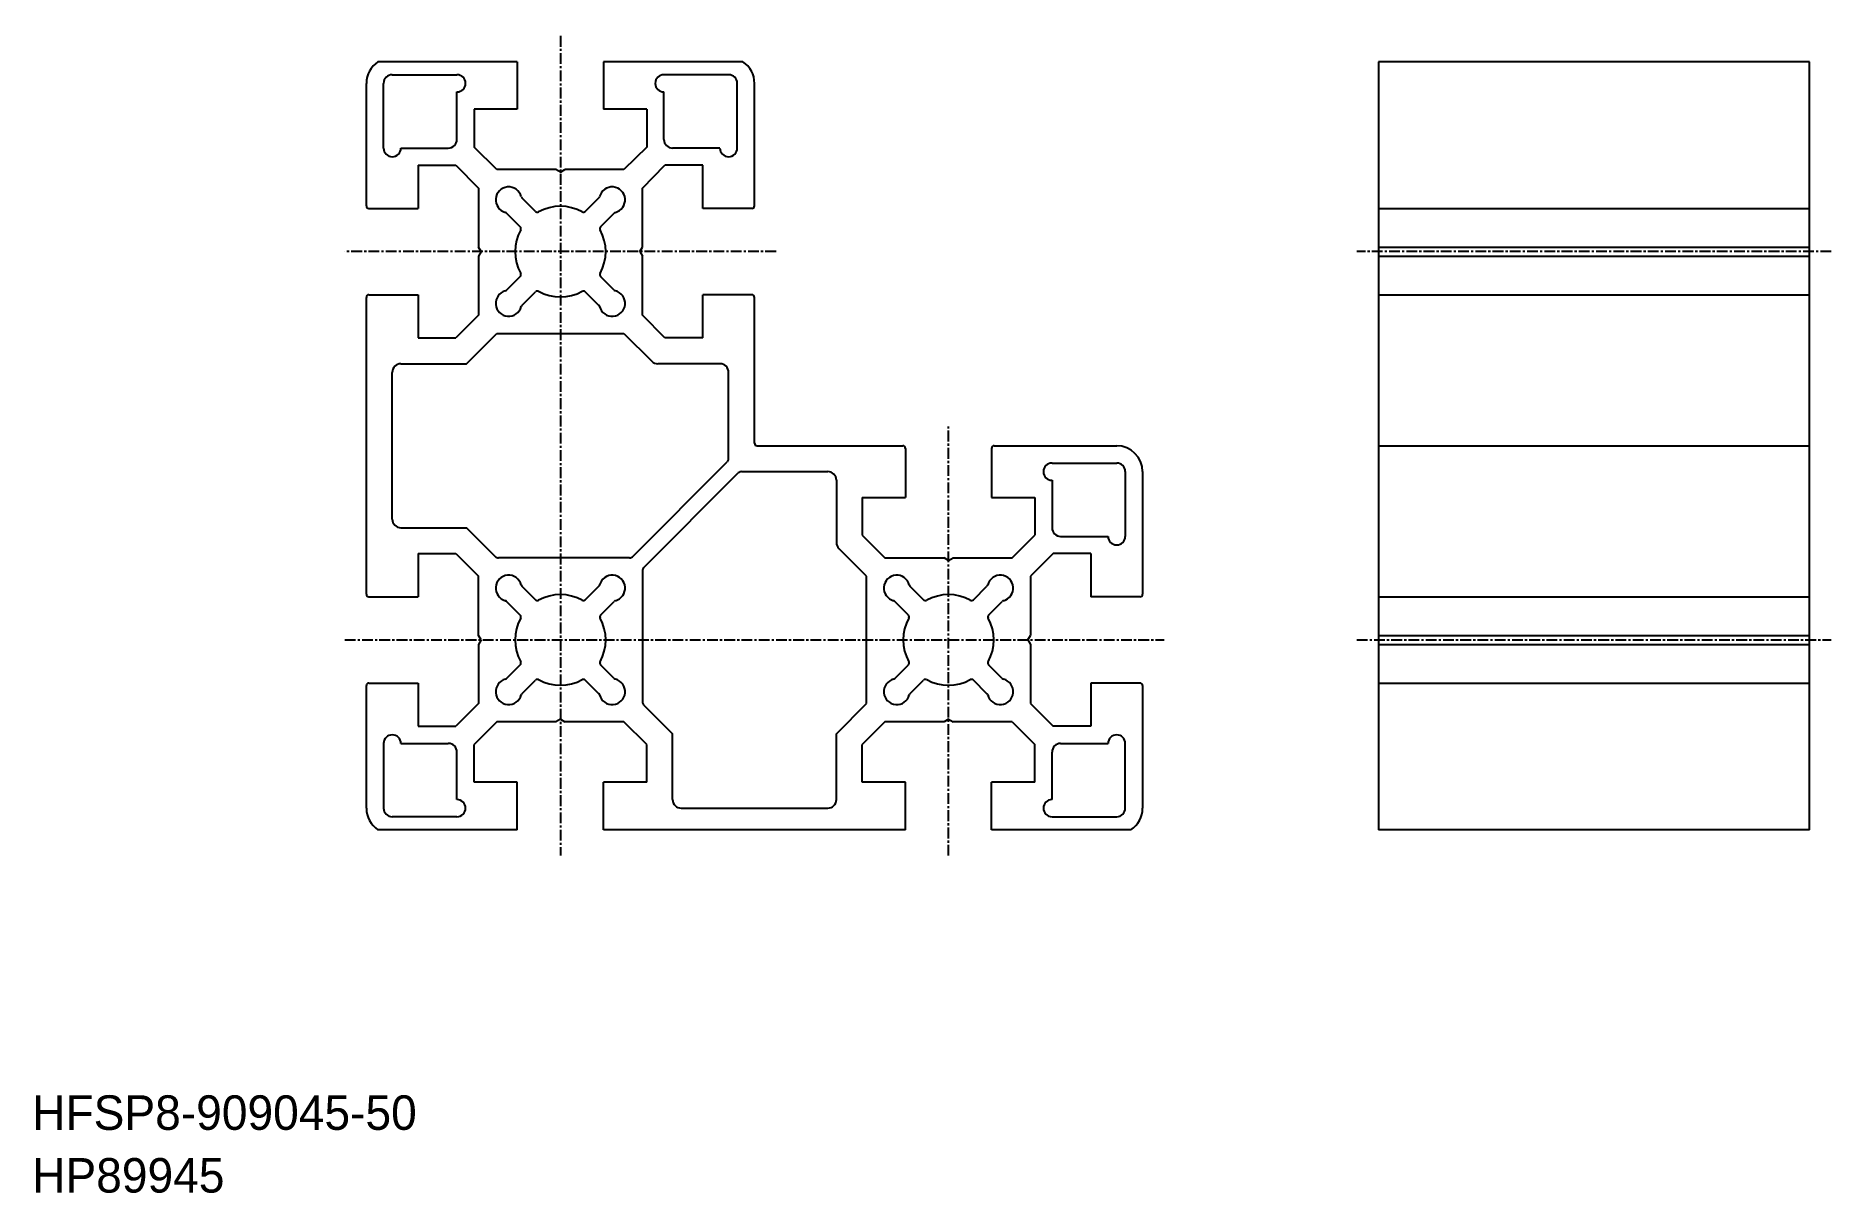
# Model space of a CAD drawing. Extents: x 0 to 209, y 0 to 134.
import ezdxf

# ---------------------------------------------------------------- set-up
doc = ezdxf.new("R2010")
doc.units = 0
doc.linetypes.add('CENTER', pattern=[2, 1.25, -0.25, 0.25, -0.25])
doc.layers.get('0').update_dxf_attribs({"linetype": 'CONTINUOUS'})
doc.layers.add('CENTER', color=1, linetype='CENTER')

msp = doc.modelspace()

# ---------------------------------------------------------------- linework, layer by layer
at = {"color": 7, "linetype": 'CONTINUOUS'}
for p, q in [((56.26, 131.05), (40.1, 131.05)), ((41.76, 129.55), (49.26, 129.55)), ((56.26, 131.05), (56.26, 125.55)), ((66.26, 131.05), (66.26, 125.55)), ((82.41, 131.05), (66.26, 131.05)), ((80.76, 129.55), (73.26, 129.55)), ((206.1, 131.05), (156.1, 131.05)), ((156.1, 131.05), (156.1, 42.05)), ((206.1, 42.05), (206.1, 131.05)), ((38.76, 114.35), (38.76, 128.55)), ((40.76, 121.05), (40.76, 128.55)), ((49.26, 122.05), (49.26, 127.55)), ((73.26, 122.05), (73.26, 127.55)), ((81.76, 121.05), (81.76, 128.55)), ((83.76, 114.35), (83.76, 128.55)), ((51.26, 125.55), (51.26, 121.17)), ((56.26, 125.55), (51.26, 125.55)), ((71.26, 125.55), (66.26, 125.55)), ((71.26, 125.55), (71.26, 121.17)), ((42.76, 121.05), (48.26, 121.05)), ((53.88, 118.55), (51.26, 121.17)), ((71.26, 121.17), (68.63, 118.55)), ((79.76, 121.05), (74.26, 121.05)), ((44.76, 119.05), (49.13, 119.05)), ((44.76, 119.05), (44.76, 114.05)), ((49.13, 119.05), (51.76, 116.42)), ((70.76, 116.42), (73.38, 119.05)), ((77.76, 119.05), (73.38, 119.05)), ((77.76, 114.05), (77.76, 119.05)), ((60.74, 118.55), (53.88, 118.55)), ((61.26, 118.25), (60.74, 118.55)), ((61.26, 118.25), (61.78, 118.55)), ((68.63, 118.55), (61.78, 118.55)), ((51.76, 116.42), (51.76, 109.57)), ((58.37, 113.7), (56.79, 115.28)), ((64.14, 113.7), (65.72, 115.28)), ((70.76, 109.57), (70.76, 116.42)), ((39.06, 114.05), (44.76, 114.05)), ((56.6, 111.93), (55.02, 113.51)), ((65.91, 111.93), (67.49, 113.51)), ((83.46, 114.05), (77.76, 114.05)), ((156.1, 114.05), (206.1, 114.05)), ((52.06, 109.05), (51.76, 109.57)), ((52.06, 109.05), (51.76, 108.53)), ((51.76, 108.53), (51.76, 101.67)), ((70.46, 109.05), (70.76, 109.57)), ((70.46, 109.05), (70.76, 108.53)), ((70.76, 101.67), (70.76, 108.53)), ((156.1, 109.57), (206.1, 109.57)), ((156.1, 108.53), (206.1, 108.53)), ((55.02, 104.58), (56.6, 106.16)), ((67.49, 104.58), (65.91, 106.16)), ((56.79, 102.81), (58.37, 104.39)), ((65.72, 102.81), (64.14, 104.39)), ((38.76, 69.35), (38.76, 103.75)), ((39.06, 104.05), (44.76, 104.05)), ((44.76, 104.05), (44.76, 99.05)), ((83.46, 104.05), (77.76, 104.05)), ((77.76, 99.05), (77.76, 104.05)), ((83.76, 86.85), (83.76, 103.75)), ((156.1, 104.05), (206.1, 104.05)), ((51.76, 101.67), (49.13, 99.05)), ((73.38, 99.05), (70.76, 101.67)), ((44.76, 99.05), (49.13, 99.05)), ((50.38, 96.05), (53.88, 99.55)), ((53.88, 99.55), (68.63, 99.55)), ((68.63, 99.55), (71.84, 96.34)), ((77.76, 99.05), (73.38, 99.05)), ((42.76, 96.05), (50.38, 96.05)), ((79.76, 96.05), (72.55, 96.05)), ((41.76, 78.05), (41.76, 95.05)), ((80.76, 85.03), (80.76, 95.05)), ((84.06, 86.55), (100.96, 86.55)), ((101.26, 86.25), (101.26, 80.55)), ((111.26, 86.25), (111.26, 80.55)), ((111.56, 86.55), (125.76, 86.55)), ((156.1, 86.55), (206.1, 86.55)), ((69.63, 73.69), (80.61, 84.67)), ((70.9, 72.42), (81.88, 83.4)), ((82.24, 83.55), (92.26, 83.55)), ((118.26, 84.55), (125.76, 84.55)), ((126.76, 83.55), (126.76, 76.05)), ((128.76, 83.55), (128.76, 69.35)), ((93.26, 82.55), (93.26, 75.34)), ((118.26, 82.55), (118.26, 77.05)), ((96.26, 80.55), (101.26, 80.55)), ((96.26, 80.55), (96.26, 76.17)), ((111.26, 80.55), (116.26, 80.55)), ((116.26, 80.55), (116.26, 76.17)), ((42.76, 77.05), (50.38, 77.05)), ((53.73, 73.69), (50.38, 77.05)), ((96.26, 76.17), (98.88, 73.55)), ((113.63, 73.55), (116.26, 76.17)), ((119.26, 76.05), (124.76, 76.05)), ((44.76, 74.05), (49.13, 74.05)), ((44.76, 74.05), (44.76, 69.05)), ((49.13, 74.05), (51.76, 71.42)), ((69.28, 73.55), (54.08, 73.55)), ((96.76, 71.42), (93.55, 74.63)), ((98.88, 73.55), (105.74, 73.55)), ((106.26, 73.25), (105.74, 73.55)), ((106.26, 73.25), (106.78, 73.55)), ((106.78, 73.55), (113.63, 73.55)), ((118.38, 74.05), (115.76, 71.42)), ((122.76, 74.05), (118.38, 74.05)), ((122.76, 74.05), (122.76, 69.05)), ((51.76, 64.57), (51.76, 71.42)), ((70.76, 72.07), (70.76, 71.42)), ((70.76, 71.42), (70.76, 56.87)), ((96.76, 56.67), (96.76, 71.42)), ((115.76, 71.42), (115.76, 64.57)), ((39.06, 69.05), (44.76, 69.05)), ((58.37, 68.7), (56.79, 70.28)), ((64.14, 68.7), (65.72, 70.28)), ((103.37, 68.7), (101.79, 70.28)), ((109.14, 68.7), (110.72, 70.28)), ((128.46, 69.05), (122.76, 69.05)), ((156.1, 69.05), (206.1, 69.05)), ((56.6, 66.93), (55.02, 68.51)), ((65.91, 66.93), (67.49, 68.51)), ((101.6, 66.93), (100.02, 68.51)), ((110.91, 66.93), (112.49, 68.51)), ((52.06, 64.05), (51.76, 64.57)), ((115.46, 64.05), (115.76, 64.57)), ((156.1, 64.57), (206.1, 64.57)), ((52.06, 64.05), (51.76, 63.53)), ((51.76, 63.53), (51.76, 56.67)), ((115.46, 64.05), (115.76, 63.53)), ((115.76, 63.53), (115.76, 56.67)), ((156.1, 63.53), (206.1, 63.53)), ((55.02, 59.58), (56.6, 61.16)), ((67.49, 59.58), (65.91, 61.16)), ((100.02, 59.58), (101.6, 61.16)), ((112.49, 59.58), (110.91, 61.16)), ((38.76, 44.55), (38.76, 58.75)), ((39.06, 59.05), (44.76, 59.05)), ((44.76, 59.05), (44.76, 54.05)), ((56.79, 57.81), (58.37, 59.39)), ((65.72, 57.81), (64.14, 59.39)), ((101.79, 57.81), (103.37, 59.39)), ((110.72, 57.81), (109.14, 59.39)), ((128.46, 59.05), (122.76, 59.05)), ((122.76, 59.05), (122.76, 54.05)), ((128.76, 58.75), (128.76, 44.55)), ((156.1, 59.05), (206.1, 59.05)), ((51.76, 56.67), (49.13, 54.05)), ((70.9, 56.52), (74.26, 53.17)), ((93.26, 53.17), (96.76, 56.67)), ((115.76, 56.67), (118.38, 54.05)), ((53.88, 54.55), (51.26, 51.92)), ((60.74, 54.55), (53.88, 54.55)), ((61.26, 54.85), (60.74, 54.55)), ((61.26, 54.85), (61.78, 54.55)), ((68.63, 54.55), (61.78, 54.55)), ((71.26, 51.92), (68.63, 54.55)), ((98.88, 54.55), (96.26, 51.92)), ((105.74, 54.55), (98.88, 54.55)), ((106.26, 54.85), (105.74, 54.55)), ((106.26, 54.85), (106.78, 54.55)), ((113.63, 54.55), (106.78, 54.55)), ((113.63, 54.55), (116.26, 51.92)), ((40.76, 52.05), (40.76, 44.55)), ((42.76, 52.05), (48.26, 52.05)), ((44.76, 54.05), (49.13, 54.05)), ((74.26, 45.55), (74.26, 53.17)), ((93.26, 45.55), (93.26, 53.17)), ((122.76, 54.05), (118.38, 54.05)), ((119.26, 52.05), (124.76, 52.05)), ((126.76, 44.55), (126.76, 52.05)), ((49.26, 45.55), (49.26, 51.05)), ((51.26, 47.55), (51.26, 51.92)), ((71.26, 47.55), (71.26, 51.92)), ((96.26, 47.55), (96.26, 51.92)), ((116.26, 47.55), (116.26, 51.92)), ((118.26, 45.55), (118.26, 51.05)), ((56.26, 47.55), (51.26, 47.55)), ((56.26, 42.05), (56.26, 47.55)), ((66.26, 42.05), (66.26, 47.55)), ((71.26, 47.55), (66.26, 47.55)), ((101.26, 47.55), (96.26, 47.55)), ((101.26, 42.05), (101.26, 47.55)), ((111.26, 42.05), (111.26, 47.55)), ((116.26, 47.55), (111.26, 47.55)), ((75.26, 44.55), (92.26, 44.55)), ((56.26, 42.05), (40.1, 42.05)), ((49.26, 43.55), (41.76, 43.55)), ((101.26, 42.05), (66.26, 42.05)), ((127.41, 42.05), (111.26, 42.05)), ((118.26, 43.55), (125.76, 43.55)), ((206.1, 42.05), (156.1, 42.05))]:
    msp.add_line(p, q, dxfattribs=at)
for centre, radius, start, end in [((41.76, 128.55), 3, 123.5573, 180), ((41.76, 128.55), 1, 90, 180), ((49.26, 128.55), 1, 270, 90), ((73.26, 128.55), 1, 90, 270), ((80.76, 128.55), 1, 360, 89.9999), ((80.76, 128.55), 3, 0, 56.4427), ((41.76, 121.05), 1, 180, 0), ((48.26, 122.05), 1, 270, 0.0001), ((74.26, 122.05), 1, 179.9999, 270), ((80.76, 121.05), 1, 180, 360), ((55.26, 115.05), 1.5, 14.4416, 255.5584), ((57, 115.49), 0.3, 194.4416, 225), ((65.51, 115.49), 0.3, 315, 345.5584), ((67.26, 115.05), 1.5, 284.4416, 165.5584), ((39.06, 114.35), 0.3, 180, 270), ((54.81, 113.3), 0.3, 45, 75.5584), ((58.58, 113.91), 0.3, 225, 298.7828), ((61.26, 109.05), 5.25, 61.2172, 118.7828), ((63.93, 113.91), 0.3, 241.2172, 315), ((67.7, 113.3), 0.3, 104.4416, 135), ((83.46, 114.35), 0.3, 270, 0), ((61.26, 109.05), 5.25, 151.2172, 208.7828), ((56.39, 111.72), 0.3, 331.2172, 45), ((66.12, 111.72), 0.3, 135, 208.7828), ((61.26, 109.05), 5.25, 331.2172, 28.7828), ((56.39, 106.37), 0.3, 315.0001, 28.7828), ((66.12, 106.37), 0.3, 151.2172, 224.9999), ((55.26, 103.05), 1.5, 104.4416, 345.5584), ((54.81, 104.79), 0.3, 284.4416, 315), ((58.58, 104.18), 0.3, 61.2172, 135), ((61.26, 109.05), 5.25, 241.2172, 298.7828), ((63.93, 104.18), 0.3, 45, 118.7828), ((67.26, 103.05), 1.5, 194.4416, 75.5584), ((67.7, 104.79), 0.3, 225, 255.5584), ((39.06, 103.75), 0.3, 90, 180), ((57, 102.6), 0.3, 135, 165.5584), ((65.51, 102.6), 0.3, 14.4416, 45), ((83.46, 103.75), 0.3, 0, 90), ((42.76, 95.05), 1, 90, 180), ((72.55, 97.05), 1, 225, 270), ((79.76, 95.05), 1, 360, 90), ((84.06, 86.85), 0.3, 180, 270), ((100.96, 86.25), 0.3, 0, 90), ((111.56, 86.25), 0.3, 90, 180), ((125.76, 83.55), 3, 0, 90), ((80.26, 85.03), 0.5, 315, 360), ((82.24, 83.05), 0.5, 90, 135), ((92.26, 82.55), 1, 0, 90), ((118.26, 83.55), 1, 90, 270), ((125.76, 83.55), 1, 0.0001, 90), ((42.76, 78.05), 1, 180, 270), ((119.26, 77.05), 1, 180, 270.0001), ((94.26, 75.34), 1, 180, 225), ((125.76, 76.05), 1, 180, 0), ((54.08, 74.05), 0.5, 225, 270), ((69.28, 74.05), 0.5, 270, 315), ((55.26, 70.05), 1.5, 14.4416, 255.5584), ((67.26, 70.05), 1.5, 284.4416, 165.5584), ((71.26, 72.07), 0.5, 135, 180), ((100.26, 70.05), 1.5, 14.4416, 255.5584), ((112.26, 70.05), 1.5, 284.4416, 165.5584), ((39.06, 69.35), 0.3, 180, 270), ((57, 70.49), 0.3, 194.4416, 225), ((58.58, 68.91), 0.3, 225, 298.7828), ((61.26, 64.05), 5.25, 61.2172, 118.7828), ((63.93, 68.91), 0.3, 241.2172, 315), ((65.51, 70.49), 0.3, 315, 345.5584), ((102, 70.49), 0.3, 194.4416, 225), ((103.58, 68.91), 0.3, 225, 298.7828), ((106.26, 64.05), 5.25, 61.2172, 118.7828), ((108.93, 68.91), 0.3, 241.2172, 315), ((110.51, 70.49), 0.3, 315, 345.5584), ((128.46, 69.35), 0.3, 270, 0), ((54.81, 68.3), 0.3, 45, 75.5584), ((56.39, 66.72), 0.3, 331.2172, 45), ((66.12, 66.72), 0.3, 135, 208.7828), ((67.7, 68.3), 0.3, 104.4416, 135), ((99.81, 68.3), 0.3, 45, 75.5584), ((101.39, 66.72), 0.3, 331.2172, 45), ((111.12, 66.72), 0.3, 135, 208.7828), ((112.7, 68.3), 0.3, 104.4416, 135), ((61.26, 64.05), 5.25, 151.2172, 208.7828), ((61.26, 64.05), 5.25, 331.2172, 28.7828), ((106.26, 64.05), 5.25, 151.2172, 208.7828), ((106.26, 64.05), 5.25, 331.2172, 28.7828), ((56.39, 61.37), 0.3, 315.0001, 28.7828), ((66.12, 61.37), 0.3, 151.2172, 224.9999), ((101.39, 61.37), 0.3, 315.0001, 28.7828), ((111.12, 61.37), 0.3, 151.2172, 224.9999), ((39.06, 58.75), 0.3, 90, 180), ((55.26, 58.05), 1.5, 104.4416, 345.5584), ((54.81, 59.79), 0.3, 284.4416, 315), ((58.58, 59.18), 0.3, 61.2172, 135), ((61.26, 64.05), 5.25, 241.2172, 298.7828), ((63.93, 59.18), 0.3, 45, 118.7828), ((67.26, 58.05), 1.5, 194.4416, 75.5584), ((67.7, 59.79), 0.3, 225, 255.5584), ((100.26, 58.05), 1.5, 104.4416, 345.5584), ((99.81, 59.79), 0.3, 284.4416, 315), ((103.58, 59.18), 0.3, 61.2172, 135), ((106.26, 64.05), 5.25, 241.2172, 298.7828), ((108.93, 59.18), 0.3, 45, 118.7828), ((112.26, 58.05), 1.5, 194.4416, 75.5584), ((112.7, 59.79), 0.3, 225, 255.5584), ((128.46, 58.75), 0.3, 0, 90), ((57, 57.6), 0.3, 135, 165.5584), ((65.51, 57.6), 0.3, 14.4416, 45), ((71.26, 56.87), 0.5, 180, 224.9999), ((102, 57.6), 0.3, 135, 165.5584), ((110.51, 57.6), 0.3, 14.4416, 45), ((41.76, 52.05), 1, 360, 180), ((48.26, 51.05), 1, 0, 90), ((119.26, 51.05), 1, 89.9999, 180), ((125.76, 52.05), 1, 0, 180), ((41.76, 44.55), 3, 180, 236.4427), ((41.76, 44.55), 1, 180, 270), ((49.26, 44.55), 1, 270, 90), ((75.26, 45.55), 1, 180, 270), ((92.26, 45.55), 1, 270, 0), ((118.26, 44.55), 1, 90, 270), ((125.76, 44.55), 1, 270, 360), ((125.76, 44.55), 3, 303.5573, 0)]:
    msp.add_arc(centre, radius, start, end, dxfattribs=at)
at = {"layer": 'CENTER', "color": 1, "linetype": 'CENTER'}
for p, q in [((61.26, 134.05), (61.26, 39.05)), ((86.26, 109.05), (36.26, 109.05)), ((208.6, 109.05), (153.6, 109.05)), ((106.26, 39.05), (106.26, 89.05)), ((36.26, 64.05), (131.26, 64.05)), ((153.6, 64.05), (208.6, 64.05))]:
    msp.add_line(p, q, dxfattribs=at)

# ---------------------------------------------------------------- texts
at = {"color": 7, "linetype": 'CONTINUOUS'}
for s, p in [('HFSP8-909045-50', (0, 7.27)), ('HP89945', (0, 0))]:
    msp.add_text(s, height=4, dxfattribs=at).set_placement(p)

doc.saveas('drawing.dxf')
